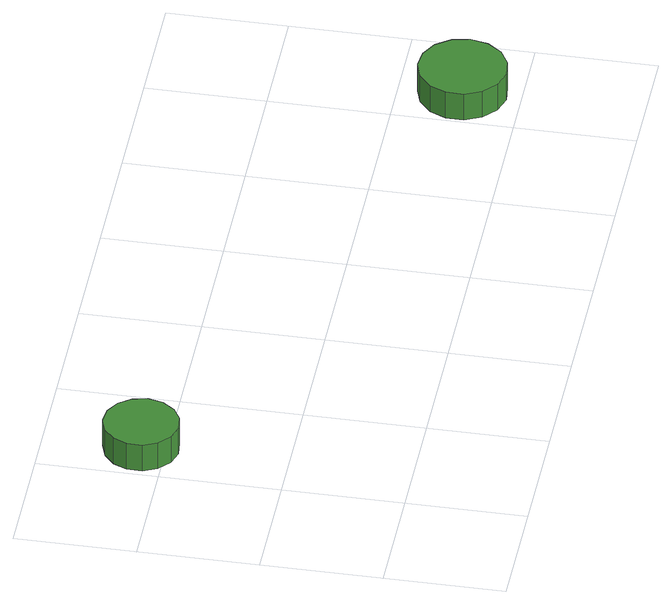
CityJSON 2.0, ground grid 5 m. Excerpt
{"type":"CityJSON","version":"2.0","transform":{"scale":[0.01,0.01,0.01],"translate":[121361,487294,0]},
"CityObjects":{
"tree1":{"type":"SolitaryVegetationObject","attributes":{"function":"something"},"geometry":[{"type":"MultiSurface","lod":"1","boundaries":[[[0,1,2,3,4,5,6,7,8,9,10,11,12,13,14]],[[15,16,17,18,19,20,21,22,23,24,25,26,27,28,29]],[[0,29,28,1]],[[1,28,27,2]],[[2,27,26,3]],[[3,26,25,4]],[[4,25,24,5]],[[5,24,23,6]],[[6,23,22,7]],[[7,22,21,8]],[[8,21,20,9]],[[9,20,19,10]],[[10,19,18,11]],[[11,18,17,12]],[[12,17,16,13]],[[13,16,15,14]],[[14,15,29,0]]]}]},
"tree2":{"type":"SolitaryVegetationObject","attributes":{"function":"something"},"geometry":[{"type":"MultiSurface","lod":"1","boundaries":[[[30,31,32,33,34,35,36,37,38,39,40,41,42,43,44]],[[45,46,47,48,49,50,51,52,53,54,55,56,57,58,59]],[[30,59,58,31]],[[31,58,57,32]],[[32,57,56,33]],[[33,56,55,34]],[[34,55,54,35]],[[35,54,53,36]],[[36,53,52,37]],[[37,52,51,38]],[[38,51,50,39]],[[39,50,49,40]],[[40,49,48,41]],[[41,48,47,42]],[[42,47,46,43]],[[43,46,45,44]],[[44,45,59,30]]]}]}
},
"vertices":[
[336,1102,190],[322,1165,190],[284,1217,190],[229,1250,190],[165,1256,190],[104,1236,190],[56,1193,190],[30,1135,190],[30,1070,190],[56,1012,190],[104,969,190],[165,949,190],[229,955,190],[284,988,190],[322,1040,190],[322,1040,61],[284,988,61],[229,955,61],[165,949,61],[104,969,61],[56,1012,61],[30,1070,61],[30,1135,61],[56,1193,61],[104,1236,61],[165,1256,61],[229,1250,61],[284,1217,61],[322,1165,61],[336,1102,61],
[2863,240,202],[2847,314,202],[2803,375,202],[2737,412,202],[2662,420,202],[2591,397,202],[2534,347,202],[2504,278,202],[2504,202,202],[2534,133,202],[2591,83,202],[2662,59,202],[2737,67,202],[2803,105,202],[2847,166,202],[2847,166,73],[2803,105,73],[2737,67,73],[2662,59,73],[2591,83,73],[2534,133,73],[2504,202,73],[2504,278,73],[2534,347,73],[2591,397,73],[2662,420,73],[2737,412,73],[2803,375,73],[2847,314,73],[2863,240,73]
]}
